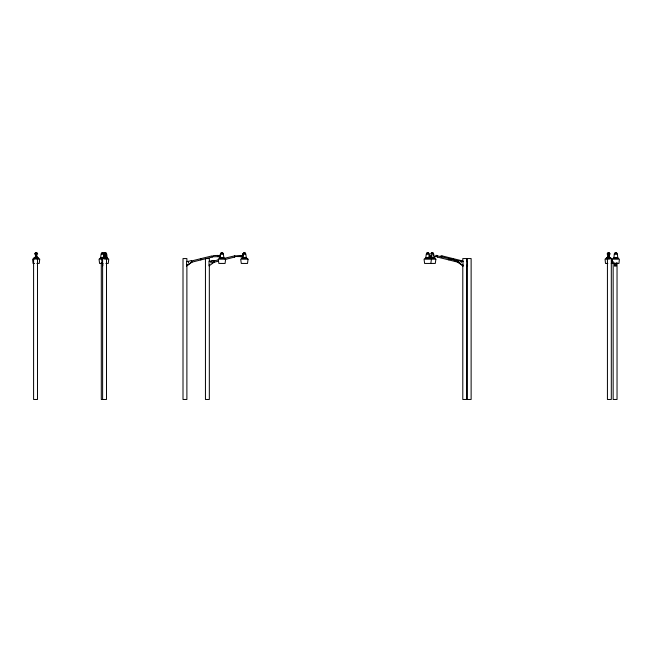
<?xml version="1.0" encoding="UTF-8"?>
<svg xmlns="http://www.w3.org/2000/svg" width="652" height="652" viewBox="0 0 652 652"><rect width="100%" height="100%" fill="white"/><g stroke="black" fill="none" stroke-linecap="round" stroke-linejoin="round"><path stroke-width="0.98" d="M218.07 255.934C217.67 254.264 218.55 258.045 220.417 256.13L220.164 257.605L219.186 256.741L220.254 257.605M35.371 257.605L35.526 255.568M36.553 255.421L36.903 257.605L36.373 255.315M104.344 256.741L104.393 257.605C103.326 255.828 106.488 254.541 105.314 256.709M609.294 256.48L608.658 255.641L608.658 254.011M36.577 256.024L36.145 254.011M105.6 256.024L105.168 254.011M200.84 259.097L200.808 258.616L200.808 259.92L212.316 257.084L212.316 255.828L191.297 261.02M218.021 255.421L218.021 256.643L213.4 256.766L213.408 255.576L218.021 255.421L217.98 256.741L220.27 256.741M234.72 256.456L234.753 255.828L224.207 258.379M234.785 256.456L234.761 257.059L234.761 255.845M431.616 256.741L431.665 255.274L431.673 256.562M441.811 257.059L441.82 255.828L462.838 261.02M458.389 261.02L448.861 258.632L448.869 259.92L459.334 262.569M429.179 257.605L429.236 255.315M436.066 255.934L436.098 255.274L436.139 255.877M242.854 257.605L242.87 255.421M607.9 257.605L607.892 255.934L608.789 255.266M616.156 262.992L616.091 265.894L614.583 265.894L614.64 262.992M448.902 259.439L448.878 259.903L437.37 257.084L437.37 255.828L448.869 258.616L448.902 259.097M242.479 257.605L246.285 257.605L245.82 254.011L242.854 254.011L242.511 257.605L242.854 256.13C242.169 254.541 227.328 256.79 240.482 256.562M440.76 255.877L440.719 256.766M608.267 254.011L608.218 255.617L608.658 255.641M35.746 254.011L35.395 256.024M104.776 254.011L104.401 256.179M461.217 261.933L461.217 262.854M188.42 261.827L188.42 262.96M210.857 261.827L210.857 262.96M436.302 256.611L436.302 255.877M242.854 254.011L242.683 255.641L242.927 254.011M103.26 257.605L103.684 254.011M200.816 259.903L190.343 262.569M612.195 259.178L611.666 263.441L611.234 263.441M36.699 256.032L36.145 256.766M105.722 256.032L105.265 256.619M437.378 255.845L437.345 256.994M240.458 255.421L240.417 256.741L242.699 256.741M430.833 263.441L431.428 259.178M105.29 256.994C106.618 255.38 103.366 256.513 104.687 255.421M35.127 259.097L35.713 258.616L36.3 259.097M104.149 259.097L104.736 258.616L105.322 259.097M608.365 259.097L608.96 258.616L609.547 259.097M104.459 256.138L104.703 256.709M609.31 256.766C609.824 255.095 607.102 256.236 608.626 257.059M36.675 256.187L36.121 257.059M608.104 255.877L608.536 255.445L609.286 255.877M457.834 262.112L463.083 265.894L457.834 262.112L458.299 260.523M457.924 262.112L458.299 261.591M430.499 256.741L429.432 257.605L429.334 256.741L431.697 256.741M433.882 257.605L434.949 256.741M188.501 261.395L186.594 261.395L186.594 265.894L191.843 262.112L191.468 260.523L188.412 261.395M186.676 265.894L191.843 262.112M210.849 261.395L213.905 260.523L209.031 261.395L209.031 265.894L214.28 262.112L213.905 261.591M104.638 255.421L105.624 255.421M36.243 256.619C37.4 255.665 34.515 255.633 35.534 256.896M608.609 255.592L608.088 256.032L608.609 256.766M213.734 261.02L218.493 259.814M211.827 262.805L218.493 261.126M225.168 259.447L234.744 257.059M35.558 256.611L35.656 255.6L36.569 255.633L36.536 254.011M105.168 255.592L104.703 255.657L105.591 255.633M36.553 254.956L35.713 254.94M105.575 254.956L104.744 254.94M609.074 254.956L608.234 254.94M35.265 252.528L37.058 252.528M101.712 252.528L103.505 252.528M104.287 252.528L106.08 252.528M221.02 252.528L222.805 252.528M243.457 252.528L245.242 252.528M426.873 252.528L428.666 252.528M431.331 252.528L433.115 252.528M607.729 252.528L609.522 252.528M614.942 252.528L616.735 252.528M35.151 253.4L37.172 253.4M101.606 253.4L103.619 253.4M104.181 253.4L106.195 253.4M220.906 253.4L222.919 253.4M243.343 253.4L245.356 253.4M426.767 253.4L428.772 253.4M431.216 253.4L433.23 253.4M607.615 253.4L609.636 253.4M614.828 253.4L616.841 253.4M34.809 253.791L37.514 253.791M101.256 253.791L106.537 253.791M220.612 253.791L223.212 253.791M243.049 253.791L245.649 253.791M426.473 253.791L429.065 253.791M430.923 253.791L433.523 253.791M607.273 253.791L609.979 253.791M614.486 253.791L617.191 253.791M34.654 254.011L37.686 254.011M430.752 254.011L433.719 254.011L433.873 255.633M607.126 254.011L610.158 254.011M36.846 255.926L36.895 257.605M104.344 255.934L104.401 257.605M105.901 257.605L105.575 255.421M217.98 255.926C221.158 256.277 220.425 253.978 220.417 257.605M242.854 255.926L240.417 255.926L240.458 256.643M429.179 255.934C430.312 257.059 431.991 254.663 431.697 255.926M429.179 256.138L431.616 255.934M436.155 256.741L433.784 256.741L433.971 257.605M34.238 257.605L35.624 257.605M36.113 257.605L38.077 257.605M104.646 257.605L100.701 257.605L101.084 254.011L106.716 254.011L107.099 257.605L105.135 257.605M429.644 257.605L425.829 257.605L426.294 254.011L429.261 254.011L429.546 257.605L429.415 256.741M430.279 257.605L434.093 257.605M606.702 257.605L608.65 257.605M610.541 257.605L609.392 257.605L608.952 255.315M33.847 257.947L35.51 257.947M36.104 257.947L38.46 257.947M100.318 257.947L104.532 257.947M105.127 257.947L107.482 257.947M219.642 257.947L224.28 257.947M242.079 257.947L246.717 257.947M425.406 257.947L434.493 257.947M606.311 257.947L608.65 257.947M609.245 257.947L610.924 257.947M613.54 257.947L618.153 257.947M33.293 258.477L35.371 258.477M36.121 258.477L39.079 258.477M99.691 258.477L104.393 258.477M105.143 258.477L108.102 258.477M218.95 258.477L224.867 258.477M241.387 258.477L247.304 258.477M424.811 258.477L435.177 258.477M605.757 258.477L608.691 258.477M609.441 258.477L611.543 258.477M612.921 258.477L618.707 258.477M34.312 259.178L32.6 259.178L33.048 263.441L34.532 263.441M37.009 259.178L39.731 259.178L39.201 263.441L36.854 263.441M102.608 259.178L99.039 259.178L99.569 263.441L102.926 263.441M106.031 259.178L108.754 259.178L108.232 263.441L105.885 263.441M607.762 259.178L605.064 259.178L605.512 263.441L607.835 263.441M611.193 259.178L619.4 259.178L618.952 263.441L612.798 263.441L612.375 260.034M462.667 260.523L462.667 261.591M461.184 261.395L463.083 261.395M467.451 261.395L467.541 265.894L467.158 265.617M614.583 265.617L616.099 265.617M36.145 255.592C34.906 255.568 37.18 255.152 36.593 256.179M608.691 255.421L609.123 255.6L609.049 254.011M608.691 256.643L608.153 256.179M448.527 258.738L452.366 259.683M458.079 261.126C456.033 262.829 452.529 258.461 453.36 259.097M458.217 260.523L461.266 261.395M241.623 256.741L242.691 257.605M214.198 262.112L213.815 260.523M441.82 255.828L441.787 256.619M212.307 257.059L212.283 256.619M101.622 259.178L102.071 263.441M102.576 262.992L102.657 265.894L102.657 263.196M105.559 254.011L105.64 257.605M617.036 262.617L617.036 399.472L613.157 399.472L613.157 261.607M616.091 263.196L616.091 265.894M614.583 263.196L614.583 265.894M467.248 261.607L467.248 258.559L471.127 258.559L471.127 399.472L467.248 399.472L467.248 264.647M463.001 261.395L463.001 265.894M462.798 261.607L462.798 258.559L466.677 258.559L466.677 399.472L462.798 399.472L462.798 264.647M209.325 261.607L209.325 258.559L205.445 258.559L205.445 399.472L209.325 399.472L209.325 264.647M186.888 261.607L186.888 258.559L183.008 258.559L183.008 399.472L186.888 399.472L186.888 264.647M102.617 399.472L102.617 258.559L106.504 258.559L106.504 399.472L101.296 399.472L101.296 262.617M105.926 256.741L105.917 257.605L105.877 255.926L105.926 256.741M433.637 255.739L433.67 255.274L433.637 255.739M609.441 256.741L609.424 257.605L609.457 255.926L609.457 256.741M220.49 254.011L220.262 255.633L220.417 254.011L223.383 254.011L223.848 257.605L220.074 257.605L220.449 254.011M614.306 254.011L613.923 257.605L617.762 257.605L617.338 254.011L614.306 254.011M225.616 259.178L225.087 263.441L218.852 263.441L218.249 259.178L225.616 259.178M248.053 259.178L247.524 263.441L241.289 263.441L240.686 259.178L248.053 259.178M435.886 259.178L435.283 263.441L424.599 263.441L424.069 259.178L435.886 259.178M37.482 258.559L33.594 258.559L33.594 399.472L37.482 399.472L37.482 258.559M611.307 258.559L607.428 258.559L607.428 399.472L611.307 399.472L611.307 258.559"/></g></svg>
